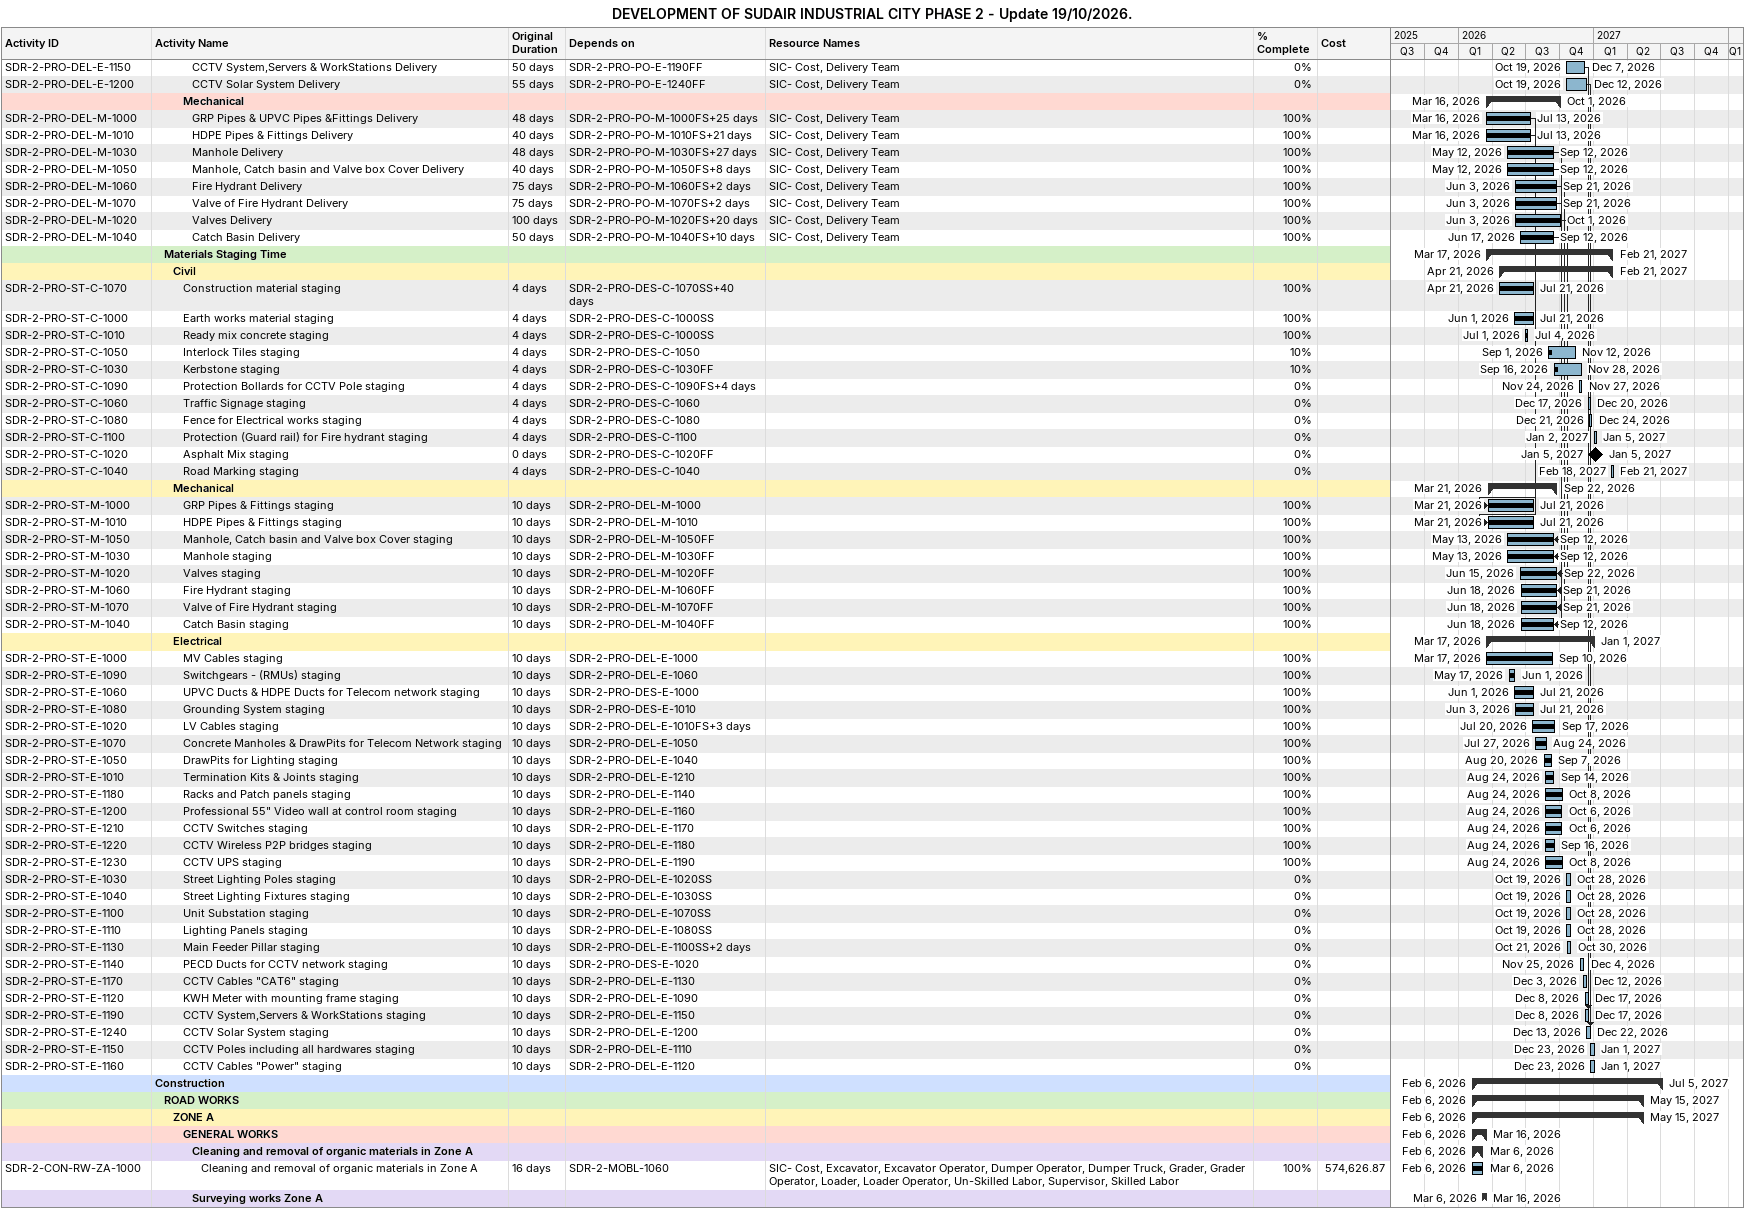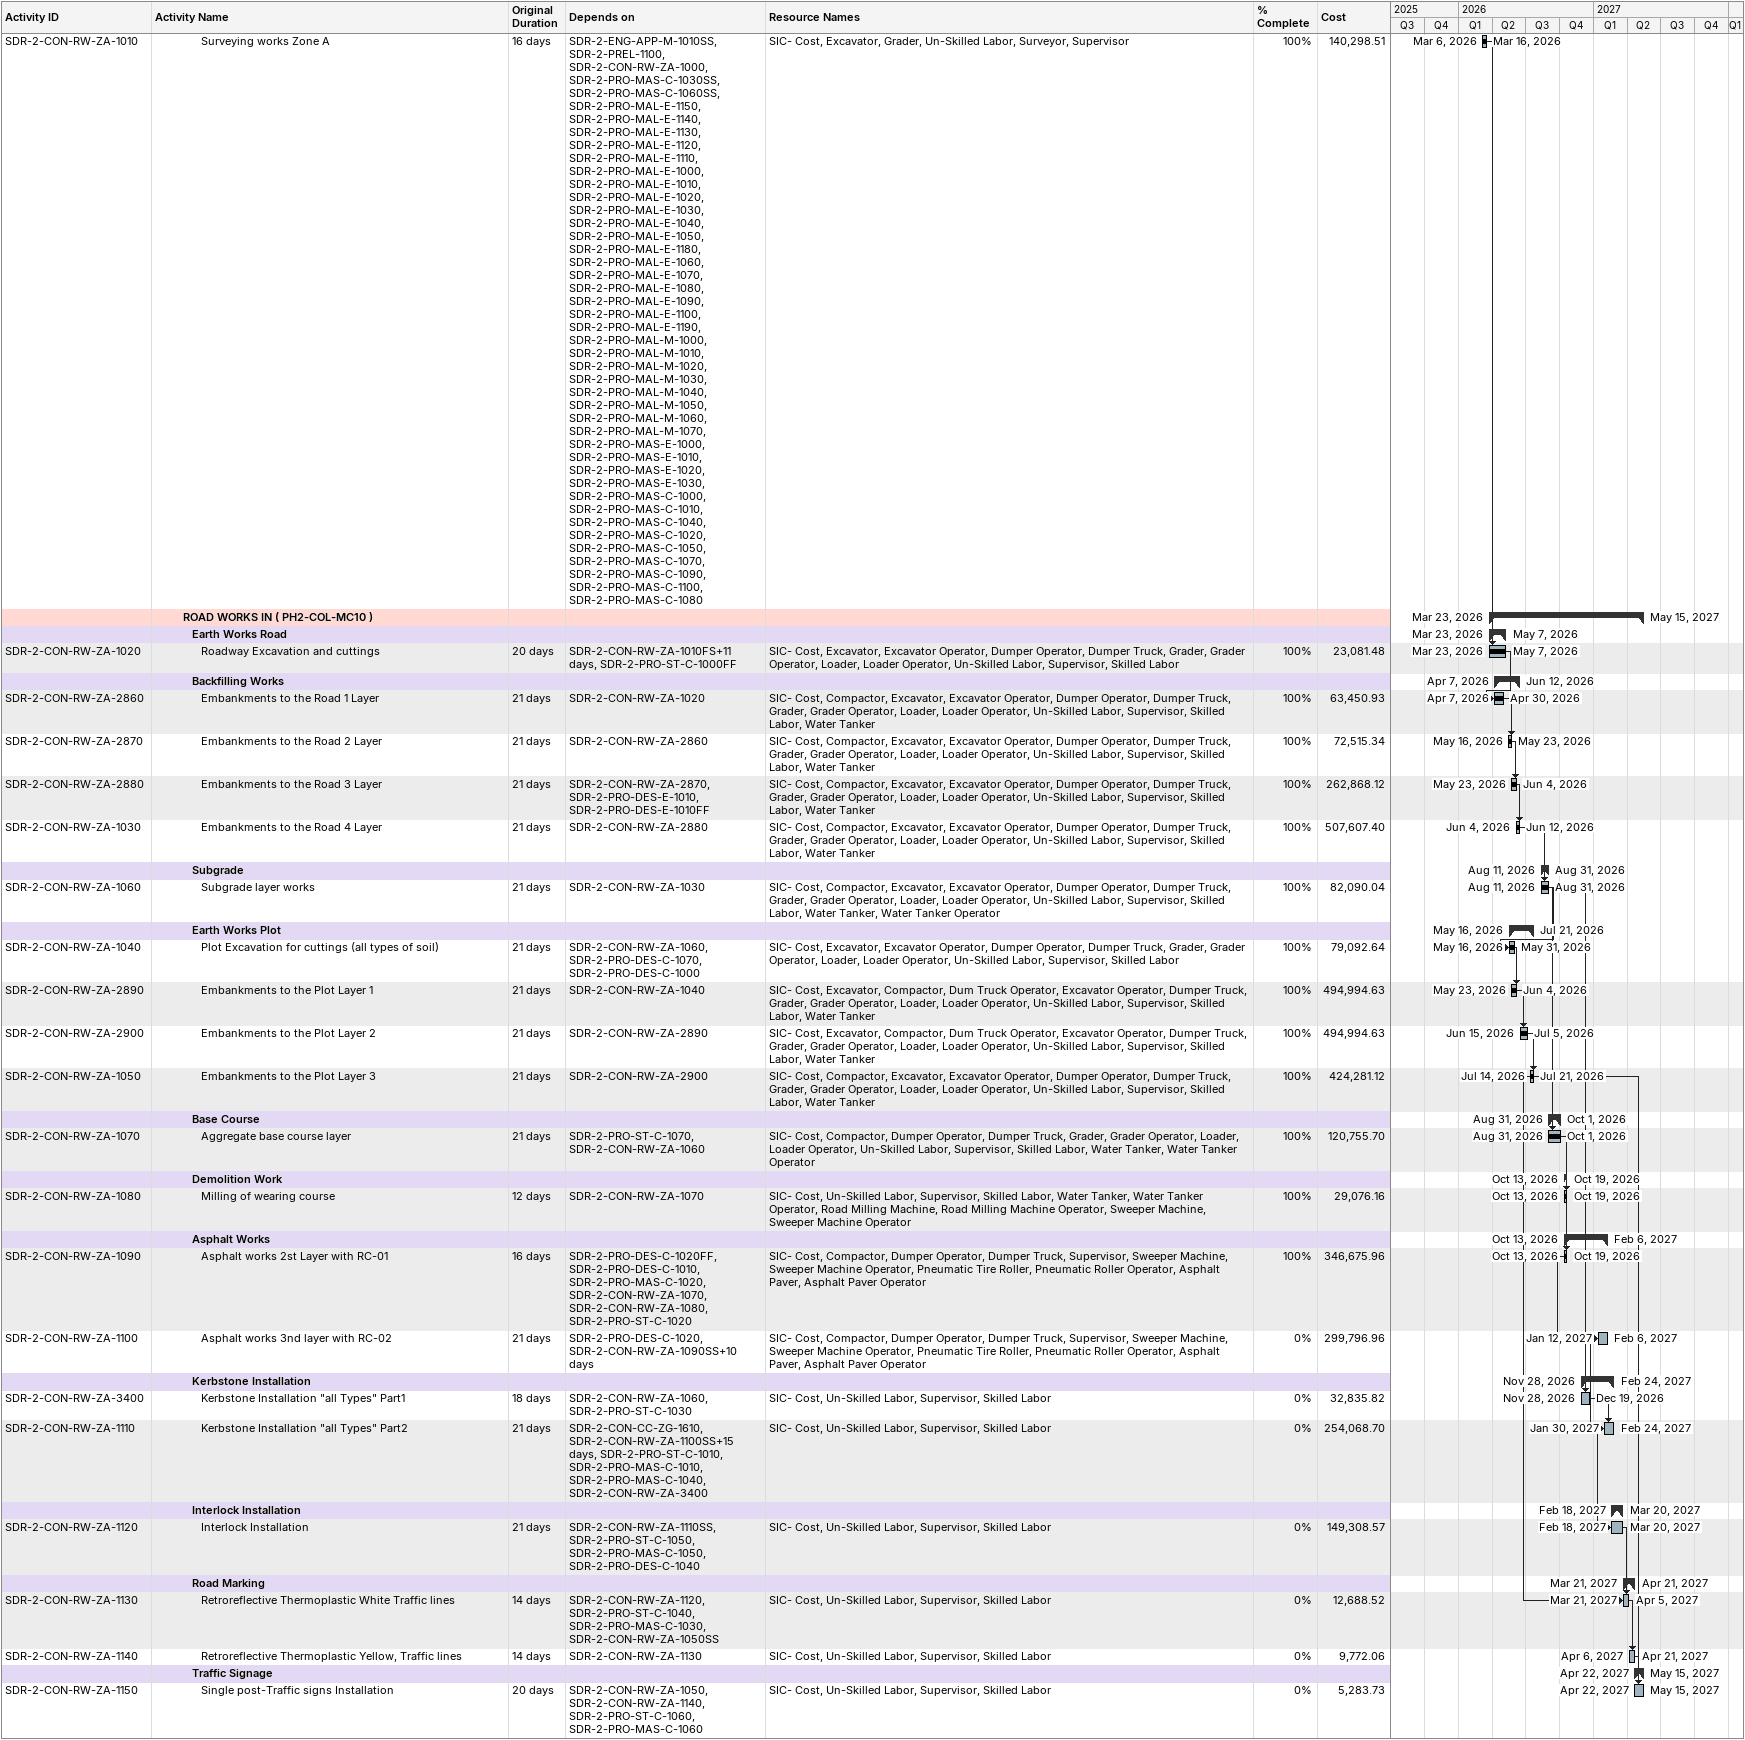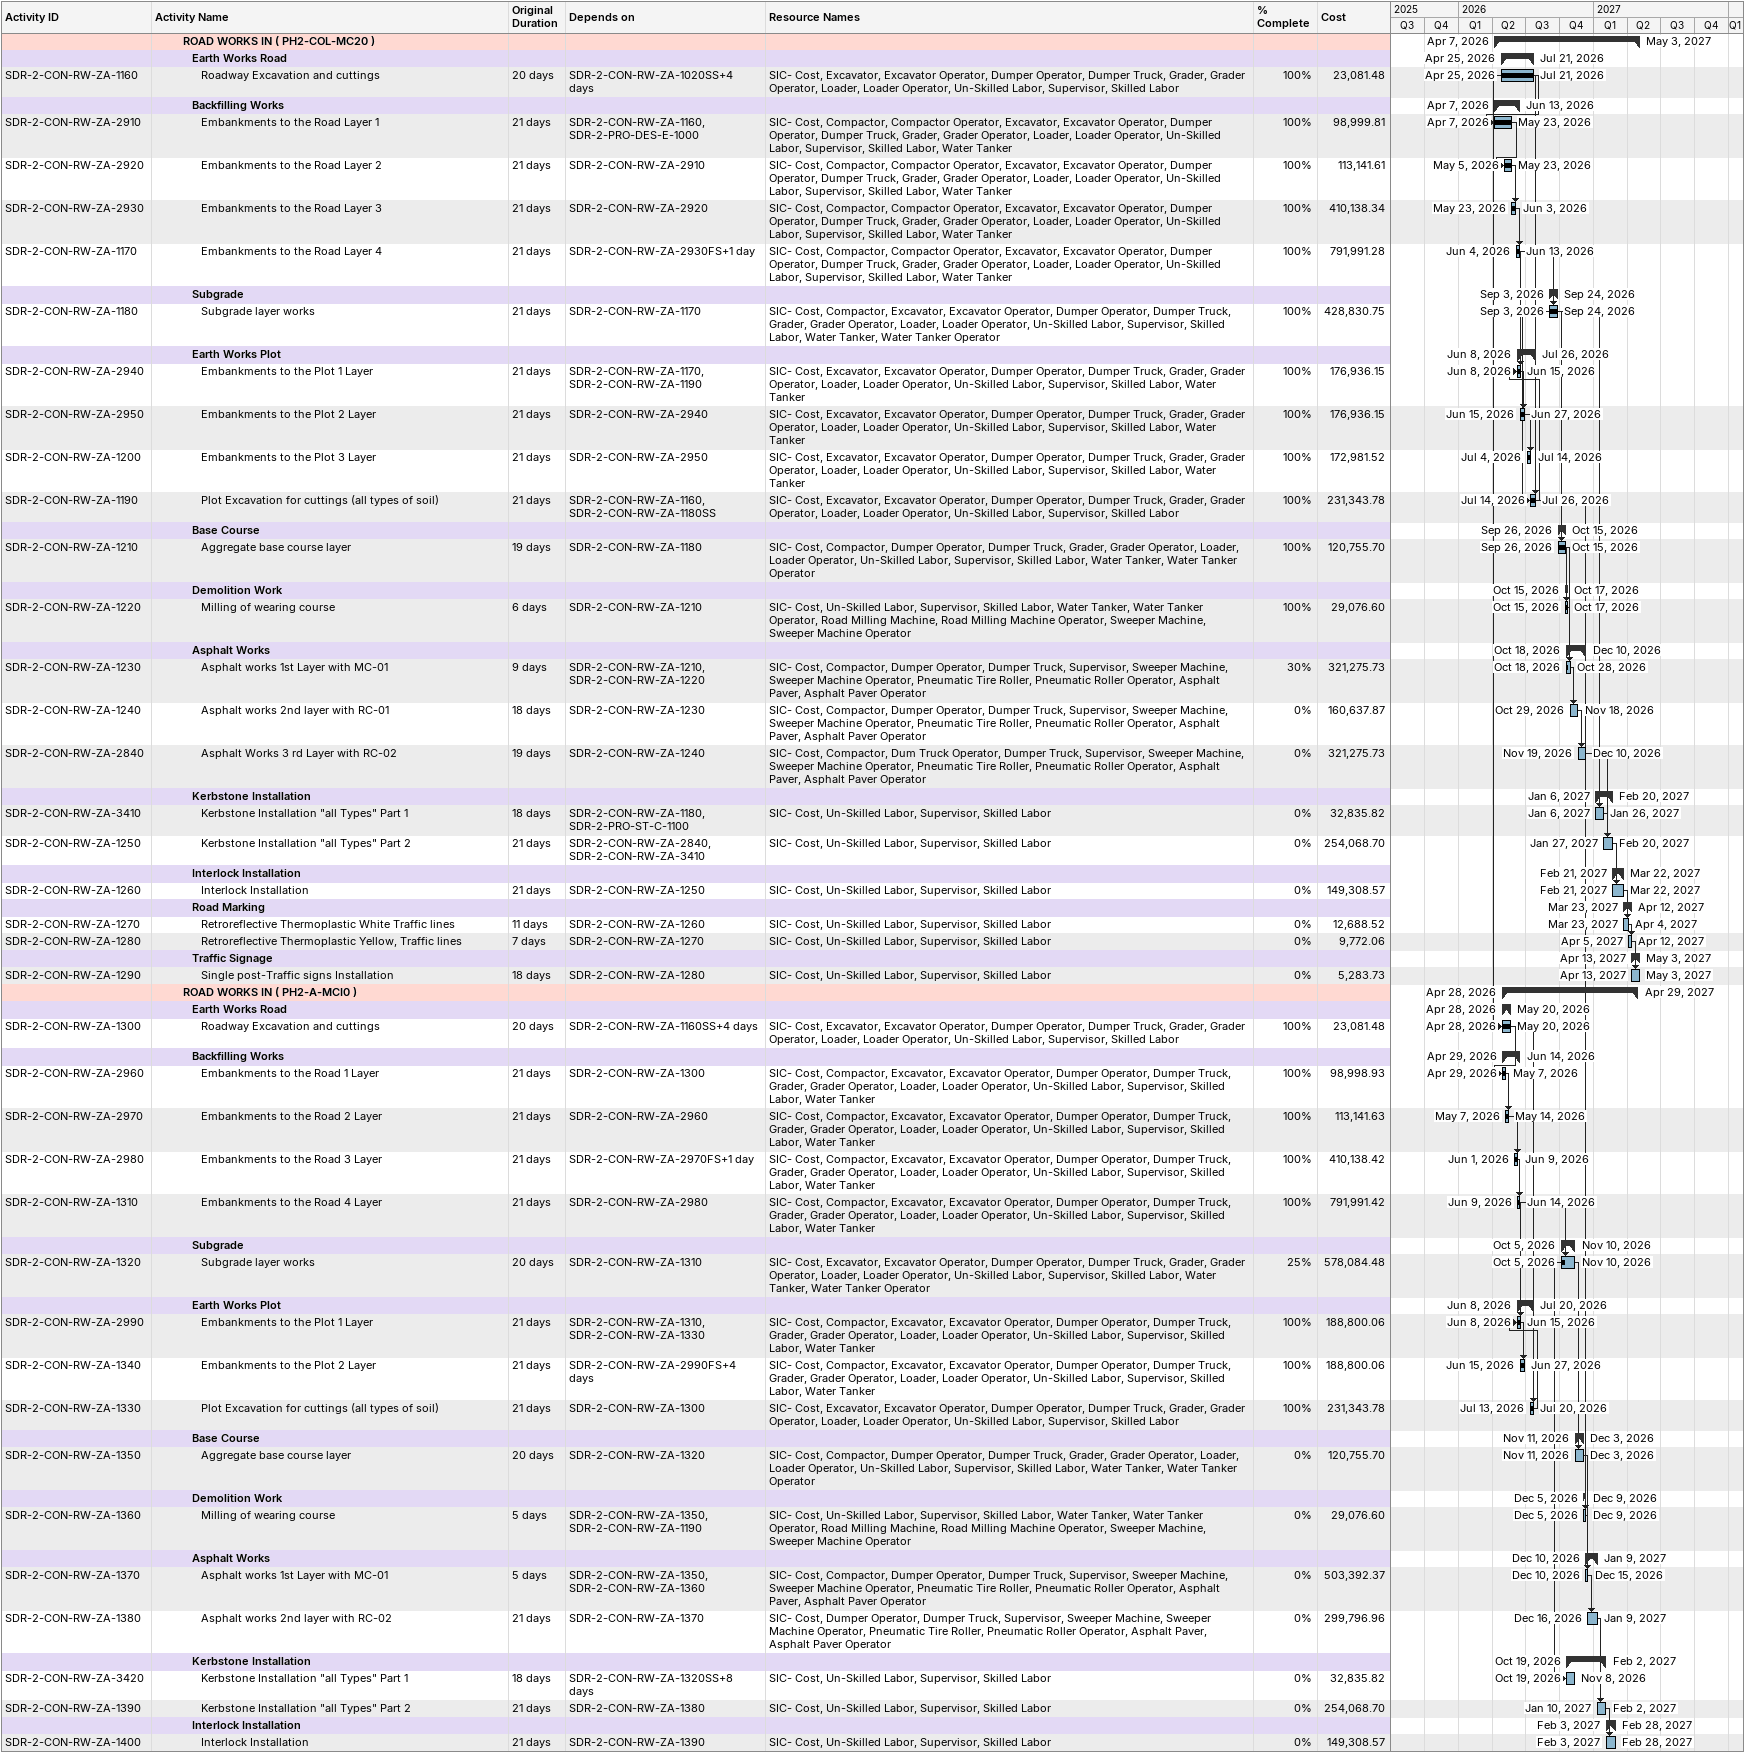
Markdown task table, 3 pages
DEVELOPMENT OF SUDAIR INDUSTRIAL CITY PHASE 2 - Update 19/10/2026.

| ID | Level | Task | Original duration | Start | Finish | Predecessors | Resources | % complete | Cost |
|---|---|---|---|---|---|---|---|---|---|
| SDR-2-PRO-DEL-E-1150 | 5 | CCTV System,Servers & WorkStations Delivery | 50d | 2026-10-19 | 2026-12-07 | SDR-2-PRO-PO-E-1190FF | SIC- Cost, Delivery Team | 0 |  |
| SDR-2-PRO-DEL-E-1200 | 5 | CCTV Solar System Delivery | 55d | 2026-10-19 | 2026-12-12 | SDR-2-PRO-PO-E-1240FF | SIC- Cost, Delivery Team | 0 |  |
|  | 4 | **Mechanical** |  | 2026-03-16 | 2026-10-01 |  |  |  |  |
| SDR-2-PRO-DEL-M-1000 | 5 | GRP Pipes & UPVC Pipes &Fittings Delivery | 48d | 2026-03-16 | 2026-07-13 | SDR-2-PRO-PO-M-1000FS+25d | SIC- Cost, Delivery Team | 100 |  |
| SDR-2-PRO-DEL-M-1010 | 5 | HDPE Pipes & Fittings Delivery | 40d | 2026-03-16 | 2026-07-13 | SDR-2-PRO-PO-M-1010FS+21d | SIC- Cost, Delivery Team | 100 |  |
| SDR-2-PRO-DEL-M-1030 | 5 | Manhole Delivery | 48d | 2026-05-12 | 2026-09-12 | SDR-2-PRO-PO-M-1030FS+27d | SIC- Cost, Delivery Team | 100 |  |
| SDR-2-PRO-DEL-M-1050 | 5 | Manhole, Catch basin and Valve box Cover Delivery | 40d | 2026-05-12 | 2026-09-12 | SDR-2-PRO-PO-M-1050FS+8d | SIC- Cost, Delivery Team | 100 |  |
| SDR-2-PRO-DEL-M-1060 | 5 | Fire Hydrant Delivery | 75d | 2026-06-03 | 2026-09-21 | SDR-2-PRO-PO-M-1060FS+2d | SIC- Cost, Delivery Team | 100 |  |
| SDR-2-PRO-DEL-M-1070 | 5 | Valve of Fire Hydrant Delivery | 75d | 2026-06-03 | 2026-09-21 | SDR-2-PRO-PO-M-1070FS+2d | SIC- Cost, Delivery Team | 100 |  |
| SDR-2-PRO-DEL-M-1020 | 5 | Valves Delivery | 100d | 2026-06-03 | 2026-10-01 | SDR-2-PRO-PO-M-1020FS+20d | SIC- Cost, Delivery Team | 100 |  |
| SDR-2-PRO-DEL-M-1040 | 5 | Catch Basin Delivery | 50d | 2026-06-17 | 2026-09-12 | SDR-2-PRO-PO-M-1040FS+10d | SIC- Cost, Delivery Team | 100 |  |
|  | 2 | **Materials Staging Time** |  | 2026-03-17 | 2027-02-21 |  |  |  |  |
|  | 3 | **Civil** |  | 2026-04-21 | 2027-02-21 |  |  |  |  |
| SDR-2-PRO-ST-C-1070 | 4 | Construction material staging | 4d | 2026-04-21 | 2026-07-21 | SDR-2-PRO-DES-C-1070SS+40d |  | 100 |  |
| SDR-2-PRO-ST-C-1000 | 4 | Earth works material staging | 4d | 2026-06-01 | 2026-07-21 | SDR-2-PRO-DES-C-1000SS |  | 100 |  |
| SDR-2-PRO-ST-C-1010 | 4 | Ready mix concrete staging | 4d | 2026-07-01 | 2026-07-04 | SDR-2-PRO-DES-C-1000SS |  | 100 |  |
| SDR-2-PRO-ST-C-1050 | 4 | Interlock Tiles staging | 4d | 2026-09-01 | 2026-11-12 | SDR-2-PRO-DES-C-1050 |  | 10 |  |
| SDR-2-PRO-ST-C-1030 | 4 | Kerbstone staging | 4d | 2026-09-16 | 2026-11-28 | SDR-2-PRO-DES-C-1030FF |  | 10 |  |
| SDR-2-PRO-ST-C-1090 | 4 | Protection Bollards for CCTV Pole staging | 4d | 2026-11-24 | 2026-11-27 | SDR-2-PRO-DES-C-1090FS+4d |  | 0 |  |
| SDR-2-PRO-ST-C-1060 | 4 | Traffic Signage staging | 4d | 2026-12-17 | 2026-12-20 | SDR-2-PRO-DES-C-1060 |  | 0 |  |
| SDR-2-PRO-ST-C-1080 | 4 | Fence for Electrical works staging | 4d | 2026-12-21 | 2026-12-24 | SDR-2-PRO-DES-C-1080 |  | 0 |  |
| SDR-2-PRO-ST-C-1100 | 4 | Protection (Guard rail) for Fire hydrant staging | 4d | 2027-01-02 | 2027-01-05 | SDR-2-PRO-DES-C-1100 |  | 0 |  |
| SDR-2-PRO-ST-C-1020 | 4 | Asphalt Mix staging | 0d | 2027-01-05 | 2027-01-05 | SDR-2-PRO-DES-C-1020FF |  | 0 |  |
| SDR-2-PRO-ST-C-1040 | 4 | Road Marking staging | 4d | 2027-02-18 | 2027-02-21 | SDR-2-PRO-DES-C-1040 |  | 0 |  |
|  | 3 | **Mechanical** |  | 2026-03-21 | 2026-09-22 |  |  |  |  |
| SDR-2-PRO-ST-M-1000 | 4 | GRP Pipes & Fittings staging | 10d | 2026-03-21 | 2026-07-21 | SDR-2-PRO-DEL-M-1000 |  | 100 |  |
| SDR-2-PRO-ST-M-1010 | 4 | HDPE Pipes & Fittings staging | 10d | 2026-03-21 | 2026-07-21 | SDR-2-PRO-DEL-M-1010 |  | 100 |  |
| SDR-2-PRO-ST-M-1050 | 4 | Manhole, Catch basin and Valve box Cover staging | 10d | 2026-05-13 | 2026-09-12 | SDR-2-PRO-DEL-M-1050FF |  | 100 |  |
| SDR-2-PRO-ST-M-1030 | 4 | Manhole staging | 10d | 2026-05-13 | 2026-09-12 | SDR-2-PRO-DEL-M-1030FF |  | 100 |  |
| SDR-2-PRO-ST-M-1020 | 4 | Valves staging | 10d | 2026-06-15 | 2026-09-22 | SDR-2-PRO-DEL-M-1020FF |  | 100 |  |
| SDR-2-PRO-ST-M-1060 | 4 | Fire Hydrant staging | 10d | 2026-06-18 | 2026-09-21 | SDR-2-PRO-DEL-M-1060FF |  | 100 |  |
| SDR-2-PRO-ST-M-1070 | 4 | Valve of Fire Hydrant staging | 10d | 2026-06-18 | 2026-09-21 | SDR-2-PRO-DEL-M-1070FF |  | 100 |  |
| SDR-2-PRO-ST-M-1040 | 4 | Catch Basin staging | 10d | 2026-06-18 | 2026-09-12 | SDR-2-PRO-DEL-M-1040FF |  | 100 |  |
|  | 3 | **Electrical** |  | 2026-03-17 | 2027-01-01 |  |  |  |  |
| SDR-2-PRO-ST-E-1000 | 4 | MV Cables staging | 10d | 2026-03-17 | 2026-09-10 | SDR-2-PRO-DEL-E-1000 |  | 100 |  |
| SDR-2-PRO-ST-E-1090 | 4 | Switchgears - (RMUs) staging | 10d | 2026-05-17 | 2026-06-01 | SDR-2-PRO-DEL-E-1060 |  | 100 |  |
| SDR-2-PRO-ST-E-1060 | 4 | UPVC Ducts & HDPE Ducts for Telecom network staging | 10d | 2026-06-01 | 2026-07-21 | SDR-2-PRO-DES-E-1000 |  | 100 |  |
| SDR-2-PRO-ST-E-1080 | 4 | Grounding System staging | 10d | 2026-06-03 | 2026-07-21 | SDR-2-PRO-DES-E-1010 |  | 100 |  |
| SDR-2-PRO-ST-E-1020 | 4 | LV Cables staging | 10d | 2026-07-20 | 2026-09-17 | SDR-2-PRO-DEL-E-1010FS+3d |  | 100 |  |
| SDR-2-PRO-ST-E-1070 | 4 | Concrete Manholes & DrawPits for Telecom Network staging | 10d | 2026-07-27 | 2026-08-24 | SDR-2-PRO-DEL-E-1050 |  | 100 |  |
| SDR-2-PRO-ST-E-1050 | 4 | DrawPits for Lighting staging | 10d | 2026-08-20 | 2026-09-07 | SDR-2-PRO-DEL-E-1040 |  | 100 |  |
| SDR-2-PRO-ST-E-1010 | 4 | Termination Kits & Joints staging | 10d | 2026-08-24 | 2026-09-14 | SDR-2-PRO-DEL-E-1210 |  | 100 |  |
| SDR-2-PRO-ST-E-1180 | 4 | Racks and Patch panels staging | 10d | 2026-08-24 | 2026-10-08 | SDR-2-PRO-DEL-E-1140 |  | 100 |  |
| SDR-2-PRO-ST-E-1200 | 4 | Professional 55" Video wall at control room staging | 10d | 2026-08-24 | 2026-10-06 | SDR-2-PRO-DEL-E-1160 |  | 100 |  |
| SDR-2-PRO-ST-E-1210 | 4 | CCTV Switches staging | 10d | 2026-08-24 | 2026-10-06 | SDR-2-PRO-DEL-E-1170 |  | 100 |  |
| SDR-2-PRO-ST-E-1220 | 4 | CCTV Wireless P2P bridges staging | 10d | 2026-08-24 | 2026-09-16 | SDR-2-PRO-DEL-E-1180 |  | 100 |  |
| SDR-2-PRO-ST-E-1230 | 4 | CCTV UPS staging | 10d | 2026-08-24 | 2026-10-08 | SDR-2-PRO-DEL-E-1190 |  | 100 |  |
| SDR-2-PRO-ST-E-1030 | 4 | Street Lighting Poles staging | 10d | 2026-10-19 | 2026-10-28 | SDR-2-PRO-DEL-E-1020SS |  | 0 |  |
| SDR-2-PRO-ST-E-1040 | 4 | Street Lighting Fixtures staging | 10d | 2026-10-19 | 2026-10-28 | SDR-2-PRO-DEL-E-1030SS |  | 0 |  |
| SDR-2-PRO-ST-E-1100 | 4 | Unit Substation staging | 10d | 2026-10-19 | 2026-10-28 | SDR-2-PRO-DEL-E-1070SS |  | 0 |  |
| SDR-2-PRO-ST-E-1110 | 4 | Lighting Panels staging | 10d | 2026-10-19 | 2026-10-28 | SDR-2-PRO-DEL-E-1080SS |  | 0 |  |
| SDR-2-PRO-ST-E-1130 | 4 | Main Feeder Pillar staging | 10d | 2026-10-21 | 2026-10-30 | SDR-2-PRO-DEL-E-1100SS+2d |  | 0 |  |
| SDR-2-PRO-ST-E-1140 | 4 | PECD Ducts for CCTV network staging | 10d | 2026-11-25 | 2026-12-04 | SDR-2-PRO-DES-E-1020 |  | 0 |  |
| SDR-2-PRO-ST-E-1170 | 4 | CCTV Cables "CAT6" staging | 10d | 2026-12-03 | 2026-12-12 | SDR-2-PRO-DEL-E-1130 |  | 0 |  |
| SDR-2-PRO-ST-E-1120 | 4 | KWH Meter with mounting frame staging | 10d | 2026-12-08 | 2026-12-17 | SDR-2-PRO-DEL-E-1090 |  | 0 |  |
| SDR-2-PRO-ST-E-1190 | 4 | CCTV System,Servers & WorkStations staging | 10d | 2026-12-08 | 2026-12-17 | SDR-2-PRO-DEL-E-1150 |  | 0 |  |
| SDR-2-PRO-ST-E-1240 | 4 | CCTV Solar System staging | 10d | 2026-12-13 | 2026-12-22 | SDR-2-PRO-DEL-E-1200 |  | 0 |  |
| SDR-2-PRO-ST-E-1150 | 4 | CCTV Poles including all hardwares staging | 10d | 2026-12-23 | 2027-01-01 | SDR-2-PRO-DEL-E-1110 |  | 0 |  |
| SDR-2-PRO-ST-E-1160 | 4 | CCTV Cables "Power" staging | 10d | 2026-12-23 | 2027-01-01 | SDR-2-PRO-DEL-E-1120 |  | 0 |  |
|  | 1 | **Construction** |  | 2026-02-06 | 2027-07-05 |  |  |  |  |
|  | 2 | **ROAD WORKS** |  | 2026-02-06 | 2027-05-15 |  |  |  |  |
|  | 3 | **ZONE A** |  | 2026-02-06 | 2027-05-15 |  |  |  |  |
|  | 4 | **GENERAL WORKS** |  | 2026-02-06 | 2026-03-16 |  |  |  |  |
|  | 5 | **Cleaning and removal of organic materials in Zone A** |  | 2026-02-06 | 2026-03-06 |  |  |  |  |
| SDR-2-CON-RW-ZA-1000 | 6 | Cleaning and removal of organic materials in Zone A | 16d | 2026-02-06 | 2026-03-06 | SDR-2-MOBL-1060 | SIC- Cost, Excavator, Excavator Operator, Dumper Operator, Dumper Truck, Grader, Grader Operator, Loader, Loader Operator, Un-Skilled Labor, Supervisor, Skilled Labor | 100 | 574626.87 |
|  | 5 | **Surveying works Zone A** |  | 2026-03-06 | 2026-03-16 |  |  |  |  |
| SDR-2-CON-RW-ZA-1010 | 6 | Surveying works Zone A | 16d | 2026-03-06 | 2026-03-16 | SDR-2-ENG-APP-M-1010SS, SDR-2-PREL-1100, SDR-2-CON-RW-ZA-1000, SDR-2-PRO-MAS-C-1030SS, SDR-2-PRO-MAS-C-1060SS, SDR-2-PRO-MAL-E-1150, SDR-2-PRO-MAL-E-1140, SDR-2-PRO-MAL-E-1130, SDR-2-PRO-MAL-E-1120, SDR-2-PRO-MAL-E-1110, SDR-2-PRO-MAL-E-1000, SDR-2-PRO-MAL-E-1010, SDR-2-PRO-MAL-E-1020, SDR-2-PRO-MAL-E-1030, SDR-2-PRO-MAL-E-1040, SDR-2-PRO-MAL-E-1050, SDR-2-PRO-MAL-E-1180, SDR-2-PRO-MAL-E-1060, SDR-2-PRO-MAL-E-1070, SDR-2-PRO-MAL-E-1080, SDR-2-PRO-MAL-E-1090, SDR-2-PRO-MAL-E-1100, SDR-2-PRO-MAL-E-1190, SDR-2-PRO-MAL-M-1000, SDR-2-PRO-MAL-M-1010, SDR-2-PRO-MAL-M-1020, SDR-2-PRO-MAL-M-1030, SDR-2-PRO-MAL-M-1040, SDR-2-PRO-MAL-M-1050, SDR-2-PRO-MAL-M-1060, SDR-2-PRO-MAL-M-1070, SDR-2-PRO-MAS-E-1000, SDR-2-PRO-MAS-E-1010, SDR-2-PRO-MAS-E-1020, SDR-2-PRO-MAS-E-1030, SDR-2-PRO-MAS-C-1000, SDR-2-PRO-MAS-C-1010, SDR-2-PRO-MAS-C-1040, SDR-2-PRO-MAS-C-1020, SDR-2-PRO-MAS-C-1050, SDR-2-PRO-MAS-C-1070, SDR-2-PRO-MAS-C-1090, SDR-2-PRO-MAS-C-1100, SDR-2-PRO-MAS-C-1080 | SIC- Cost, Excavator, Grader, Un-Skilled Labor, Surveyor, Supervisor | 100 | 140298.51 |
|  | 4 | **ROAD WORKS IN ( PH2-COL-MC10 )** |  | 2026-03-23 | 2027-05-15 |  |  |  |  |
|  | 5 | **Earth Works Road** |  | 2026-03-23 | 2026-05-07 |  |  |  |  |
| SDR-2-CON-RW-ZA-1020 | 6 | Roadway Excavation and cuttings | 20d | 2026-03-23 | 2026-05-07 | SDR-2-CON-RW-ZA-1010FS+11d, SDR-2-PRO-ST-C-1000FF | SIC- Cost, Excavator, Excavator Operator, Dumper Operator, Dumper Truck, Grader, Grader Operator, Loader, Loader Operator, Un-Skilled Labor, Supervisor, Skilled Labor | 100 | 23081.48 |
|  | 5 | **Backfilling Works** |  | 2026-04-07 | 2026-06-12 |  |  |  |  |
| SDR-2-CON-RW-ZA-2860 | 6 | Embankments to the Road 1 Layer | 21d | 2026-04-07 | 2026-04-30 | SDR-2-CON-RW-ZA-1020 | SIC- Cost, Compactor, Excavator, Excavator Operator, Dumper Operator, Dumper Truck, Grader, Grader Operator, Loader, Loader Operator, Un-Skilled Labor, Supervisor, Skilled Labor, Water Tanker | 100 | 63450.93 |
| SDR-2-CON-RW-ZA-2870 | 6 | Embankments to the Road 2 Layer | 21d | 2026-05-16 | 2026-05-23 | SDR-2-CON-RW-ZA-2860 | SIC- Cost, Compactor, Excavator, Excavator Operator, Dumper Operator, Dumper Truck, Grader, Grader Operator, Loader, Loader Operator, Un-Skilled Labor, Supervisor, Skilled Labor, Water Tanker | 100 | 72515.34 |
| SDR-2-CON-RW-ZA-2880 | 6 | Embankments to the Road 3 Layer | 21d | 2026-05-23 | 2026-06-04 | SDR-2-CON-RW-ZA-2870, SDR-2-PRO-DES-E-1010, SDR-2-PRO-DES-E-1010FF | SIC- Cost, Compactor, Excavator, Excavator Operator, Dumper Operator, Dumper Truck, Grader, Grader Operator, Loader, Loader Operator, Un-Skilled Labor, Supervisor, Skilled Labor, Water Tanker | 100 | 262868.12 |
| SDR-2-CON-RW-ZA-1030 | 6 | Embankments to the Road 4 Layer | 21d | 2026-06-04 | 2026-06-12 | SDR-2-CON-RW-ZA-2880 | SIC- Cost, Compactor, Excavator, Excavator Operator, Dumper Operator, Dumper Truck, Grader, Grader Operator, Loader, Loader Operator, Un-Skilled Labor, Supervisor, Skilled Labor, Water Tanker | 100 | 507607.40 |
|  | 5 | **Subgrade** |  | 2026-08-11 | 2026-08-31 |  |  |  |  |
| SDR-2-CON-RW-ZA-1060 | 6 | Subgrade layer works | 21d | 2026-08-11 | 2026-08-31 | SDR-2-CON-RW-ZA-1030 | SIC- Cost, Compactor, Excavator, Excavator Operator, Dumper Operator, Dumper Truck, Grader, Grader Operator, Loader, Loader Operator, Un-Skilled Labor, Supervisor, Skilled Labor, Water Tanker, Water Tanker Operator | 100 | 82090.04 |
|  | 5 | **Earth Works Plot** |  | 2026-05-16 | 2026-07-21 |  |  |  |  |
| SDR-2-CON-RW-ZA-1040 | 6 | Plot Excavation for cuttings (all types of soil) | 21d | 2026-05-16 | 2026-05-31 | SDR-2-CON-RW-ZA-1060, SDR-2-PRO-DES-C-1070, SDR-2-PRO-DES-C-1000 | SIC- Cost, Excavator, Excavator Operator, Dumper Operator, Dumper Truck, Grader, Grader Operator, Loader, Loader Operator, Un-Skilled Labor, Supervisor, Skilled Labor | 100 | 79092.64 |
| SDR-2-CON-RW-ZA-2890 | 6 | Embankments to the Plot Layer 1 | 21d | 2026-05-23 | 2026-06-04 | SDR-2-CON-RW-ZA-1040 | SIC- Cost, Excavator, Compactor, Dum Truck Operator, Excavator Operator, Dumper Truck, Grader, Grader Operator, Loader, Loader Operator, Un-Skilled Labor, Supervisor, Skilled Labor, Water Tanker | 100 | 494994.63 |
| SDR-2-CON-RW-ZA-2900 | 6 | Embankments to the Plot Layer 2 | 21d | 2026-06-15 | 2026-07-05 | SDR-2-CON-RW-ZA-2890 | SIC- Cost, Excavator, Compactor, Dum Truck Operator, Excavator Operator, Dumper Truck, Grader, Grader Operator, Loader, Loader Operator, Un-Skilled Labor, Supervisor, Skilled Labor, Water Tanker | 100 | 494994.63 |
| SDR-2-CON-RW-ZA-1050 | 6 | Embankments to the Plot Layer 3 | 21d | 2026-07-14 | 2026-07-21 | SDR-2-CON-RW-ZA-2900 | SIC- Cost, Compactor, Excavator, Excavator Operator, Dumper Operator, Dumper Truck, Grader, Grader Operator, Loader, Loader Operator, Un-Skilled Labor, Supervisor, Skilled Labor, Water Tanker | 100 | 424281.12 |
|  | 5 | **Base Course** |  | 2026-08-31 | 2026-10-01 |  |  |  |  |
| SDR-2-CON-RW-ZA-1070 | 6 | Aggregate base course layer | 21d | 2026-08-31 | 2026-10-01 | SDR-2-PRO-ST-C-1070, SDR-2-CON-RW-ZA-1060 | SIC- Cost, Compactor, Dumper Operator, Dumper Truck, Grader, Grader Operator, Loader, Loader Operator, Un-Skilled Labor, Supervisor, Skilled Labor, Water Tanker, Water Tanker Operator | 100 | 120755.70 |
|  | 5 | **Demolition Work** |  | 2026-10-13 | 2026-10-19 |  |  |  |  |
| SDR-2-CON-RW-ZA-1080 | 6 | Milling of wearing course | 12d | 2026-10-13 | 2026-10-19 | SDR-2-CON-RW-ZA-1070 | SIC- Cost, Un-Skilled Labor, Supervisor, Skilled Labor, Water Tanker, Water Tanker Operator, Road Milling Machine, Road Milling Machine Operator, Sweeper Machine, Sweeper Machine Operator | 100 | 29076.16 |
|  | 5 | **Asphalt Works** |  | 2026-10-13 | 2027-02-06 |  |  |  |  |
| SDR-2-CON-RW-ZA-1090 | 6 | Asphalt works 2st Layer with RC-01 | 16d | 2026-10-13 | 2026-10-19 | SDR-2-PRO-DES-C-1020FF, SDR-2-PRO-DES-C-1010, SDR-2-PRO-MAS-C-1020, SDR-2-CON-RW-ZA-1070, SDR-2-CON-RW-ZA-1080, SDR-2-PRO-ST-C-1020 | SIC- Cost, Compactor, Dumper Operator, Dumper Truck, Supervisor, Sweeper Machine, Sweeper Machine Operator, Pneumatic Tire Roller, Pneumatic Roller Operator, Asphalt Paver, Asphalt Paver Operator | 100 | 346675.96 |
| SDR-2-CON-RW-ZA-1100 | 6 | Asphalt works 3nd layer with RC-02 | 21d | 2027-01-12 | 2027-02-06 | SDR-2-PRO-DES-C-1020, SDR-2-CON-RW-ZA-1090SS+10d | SIC- Cost, Compactor, Dumper Operator, Dumper Truck, Supervisor, Sweeper Machine, Sweeper Machine Operator, Pneumatic Tire Roller, Pneumatic Roller Operator, Asphalt Paver, Asphalt Paver Operator | 0 | 299796.96 |
|  | 5 | **Kerbstone Installation** |  | 2026-11-28 | 2027-02-24 |  |  |  |  |
| SDR-2-CON-RW-ZA-3400 | 6 | Kerbstone Installation "all Types" Part1 | 18d | 2026-11-28 | 2026-12-19 | SDR-2-CON-RW-ZA-1060, SDR-2-PRO-ST-C-1030 | SIC- Cost, Un-Skilled Labor, Supervisor, Skilled Labor | 0 | 32835.82 |
| SDR-2-CON-RW-ZA-1110 | 6 | Kerbstone Installation "all Types" Part2 | 21d | 2027-01-30 | 2027-02-24 | SDR-2-CON-CC-ZG-1610, SDR-2-CON-RW-ZA-1100SS+15d, SDR-2-PRO-ST-C-1010, SDR-2-PRO-MAS-C-1010, SDR-2-PRO-MAS-C-1040, SDR-2-CON-RW-ZA-3400 | SIC- Cost, Un-Skilled Labor, Supervisor, Skilled Labor | 0 | 254068.70 |
|  | 5 | **Interlock Installation** |  | 2027-02-18 | 2027-03-20 |  |  |  |  |
| SDR-2-CON-RW-ZA-1120 | 6 | Interlock Installation | 21d | 2027-02-18 | 2027-03-20 | SDR-2-CON-RW-ZA-1110SS, SDR-2-PRO-ST-C-1050, SDR-2-PRO-MAS-C-1050, SDR-2-PRO-DES-C-1040 | SIC- Cost, Un-Skilled Labor, Supervisor, Skilled Labor | 0 | 149308.57 |
|  | 5 | **Road Marking** |  | 2027-03-21 | 2027-04-21 |  |  |  |  |
| SDR-2-CON-RW-ZA-1130 | 6 | Retroreflective Thermoplastic White Traffic lines | 14d | 2027-03-21 | 2027-04-05 | SDR-2-CON-RW-ZA-1120, SDR-2-PRO-ST-C-1040, SDR-2-PRO-MAS-C-1030, SDR-2-CON-RW-ZA-1050SS | SIC- Cost, Un-Skilled Labor, Supervisor, Skilled Labor | 0 | 12688.52 |
| SDR-2-CON-RW-ZA-1140 | 6 | Retroreflective Thermoplastic Yellow, Traffic lines | 14d | 2027-04-06 | 2027-04-21 | SDR-2-CON-RW-ZA-1130 | SIC- Cost, Un-Skilled Labor, Supervisor, Skilled Labor | 0 | 9772.06 |
|  | 5 | **Traffic Signage** |  | 2027-04-22 | 2027-05-15 |  |  |  |  |
| SDR-2-CON-RW-ZA-1150 | 6 | Single post-Traffic signs Installation | 20d | 2027-04-22 | 2027-05-15 | SDR-2-CON-RW-ZA-1050, SDR-2-CON-RW-ZA-1140, SDR-2-PRO-ST-C-1060, SDR-2-PRO-MAS-C-1060 | SIC- Cost, Un-Skilled Labor, Supervisor, Skilled Labor | 0 | 5283.73 |
|  | 4 | **ROAD WORKS IN ( PH2-COL-MC20 )** |  | 2026-04-07 | 2027-05-03 |  |  |  |  |
|  | 5 | **Earth Works Road** |  | 2026-04-25 | 2026-07-21 |  |  |  |  |
| SDR-2-CON-RW-ZA-1160 | 6 | Roadway Excavation and cuttings | 20d | 2026-04-25 | 2026-07-21 | SDR-2-CON-RW-ZA-1020SS+4d | SIC- Cost, Excavator, Excavator Operator, Dumper Operator, Dumper Truck, Grader, Grader Operator, Loader, Loader Operator, Un-Skilled Labor, Supervisor, Skilled Labor | 100 | 23081.48 |
|  | 5 | **Backfilling Works** |  | 2026-04-07 | 2026-06-13 |  |  |  |  |
| SDR-2-CON-RW-ZA-2910 | 6 | Embankments to the Road Layer 1 | 21d | 2026-04-07 | 2026-05-23 | SDR-2-CON-RW-ZA-1160, SDR-2-PRO-DES-E-1000 | SIC- Cost, Compactor, Compactor Operator, Excavator, Excavator Operator, Dumper Operator, Dumper Truck, Grader, Grader Operator, Loader, Loader Operator, Un-Skilled Labor, Supervisor, Skilled Labor, Water Tanker | 100 | 98999.81 |
| SDR-2-CON-RW-ZA-2920 | 6 | Embankments to the Road Layer 2 | 21d | 2026-05-05 | 2026-05-23 | SDR-2-CON-RW-ZA-2910 | SIC- Cost, Compactor, Compactor Operator, Excavator, Excavator Operator, Dumper Operator, Dumper Truck, Grader, Grader Operator, Loader, Loader Operator, Un-Skilled Labor, Supervisor, Skilled Labor, Water Tanker | 100 | 113141.61 |
| SDR-2-CON-RW-ZA-2930 | 6 | Embankments to the Road Layer 3 | 21d | 2026-05-23 | 2026-06-03 | SDR-2-CON-RW-ZA-2920 | SIC- Cost, Compactor, Compactor Operator, Excavator, Excavator Operator, Dumper Operator, Dumper Truck, Grader, Grader Operator, Loader, Loader Operator, Un-Skilled Labor, Supervisor, Skilled Labor, Water Tanker | 100 | 410138.34 |
| SDR-2-CON-RW-ZA-1170 | 6 | Embankments to the Road Layer 4 | 21d | 2026-06-04 | 2026-06-13 | SDR-2-CON-RW-ZA-2930FS+1d | SIC- Cost, Compactor, Compactor Operator, Excavator, Excavator Operator, Dumper Operator, Dumper Truck, Grader, Grader Operator, Loader, Loader Operator, Un-Skilled Labor, Supervisor, Skilled Labor, Water Tanker | 100 | 791991.28 |
|  | 5 | **Subgrade** |  | 2026-09-03 | 2026-09-24 |  |  |  |  |
| SDR-2-CON-RW-ZA-1180 | 6 | Subgrade layer works | 21d | 2026-09-03 | 2026-09-24 | SDR-2-CON-RW-ZA-1170 | SIC- Cost, Compactor, Excavator, Excavator Operator, Dumper Operator, Dumper Truck, Grader, Grader Operator, Loader, Loader Operator, Un-Skilled Labor, Supervisor, Skilled Labor, Water Tanker, Water Tanker Operator | 100 | 428830.75 |
|  | 5 | **Earth Works Plot** |  | 2026-06-08 | 2026-07-26 |  |  |  |  |
| SDR-2-CON-RW-ZA-2940 | 6 | Embankments to the Plot 1 Layer | 21d | 2026-06-08 | 2026-06-15 | SDR-2-CON-RW-ZA-1170, SDR-2-CON-RW-ZA-1190 | SIC- Cost, Excavator, Excavator Operator, Dumper Operator, Dumper Truck, Grader, Grader Operator, Loader, Loader Operator, Un-Skilled Labor, Supervisor, Skilled Labor, Water Tanker | 100 | 176936.15 |
| SDR-2-CON-RW-ZA-2950 | 6 | Embankments to the Plot 2 Layer | 21d | 2026-06-15 | 2026-06-27 | SDR-2-CON-RW-ZA-2940 | SIC- Cost, Excavator, Excavator Operator, Dumper Operator, Dumper Truck, Grader, Grader Operator, Loader, Loader Operator, Un-Skilled Labor, Supervisor, Skilled Labor, Water Tanker | 100 | 176936.15 |
| SDR-2-CON-RW-ZA-1200 | 6 | Embankments to the Plot 3 Layer | 21d | 2026-07-04 | 2026-07-14 | SDR-2-CON-RW-ZA-2950 | SIC- Cost, Excavator, Excavator Operator, Dumper Operator, Dumper Truck, Grader, Grader Operator, Loader, Loader Operator, Un-Skilled Labor, Supervisor, Skilled Labor, Water Tanker | 100 | 172981.52 |
| SDR-2-CON-RW-ZA-1190 | 6 | Plot Excavation for cuttings (all types of soil) | 21d | 2026-07-14 | 2026-07-26 | SDR-2-CON-RW-ZA-1160, SDR-2-CON-RW-ZA-1180SS | SIC- Cost, Excavator, Excavator Operator, Dumper Operator, Dumper Truck, Grader, Grader Operator, Loader, Loader Operator, Un-Skilled Labor, Supervisor, Skilled Labor | 100 | 231343.78 |
|  | 5 | **Base Course** |  | 2026-09-26 | 2026-10-15 |  |  |  |  |
| SDR-2-CON-RW-ZA-1210 | 6 | Aggregate base course layer | 19d | 2026-09-26 | 2026-10-15 | SDR-2-CON-RW-ZA-1180 | SIC- Cost, Compactor, Dumper Operator, Dumper Truck, Grader, Grader Operator, Loader, Loader Operator, Un-Skilled Labor, Supervisor, Skilled Labor, Water Tanker, Water Tanker Operator | 100 | 120755.70 |
|  | 5 | **Demolition Work** |  | 2026-10-15 | 2026-10-17 |  |  |  |  |
| SDR-2-CON-RW-ZA-1220 | 6 | Milling of wearing course | 6d | 2026-10-15 | 2026-10-17 | SDR-2-CON-RW-ZA-1210 | SIC- Cost, Un-Skilled Labor, Supervisor, Skilled Labor, Water Tanker, Water Tanker Operator, Road Milling Machine, Road Milling Machine Operator, Sweeper Machine, Sweeper Machine Operator | 100 | 29076.60 |
|  | 5 | **Asphalt Works** |  | 2026-10-18 | 2026-12-10 |  |  |  |  |
| SDR-2-CON-RW-ZA-1230 | 6 | Asphalt works 1st Layer with MC-01 | 9d | 2026-10-18 | 2026-10-28 | SDR-2-CON-RW-ZA-1210, SDR-2-CON-RW-ZA-1220 | SIC- Cost, Compactor, Dumper Operator, Dumper Truck, Supervisor, Sweeper Machine, Sweeper Machine Operator, Pneumatic Tire Roller, Pneumatic Roller Operator, Asphalt Paver, Asphalt Paver Operator | 30 | 321275.73 |
| SDR-2-CON-RW-ZA-1240 | 6 | Asphalt works 2nd layer with RC-01 | 18d | 2026-10-29 | 2026-11-18 | SDR-2-CON-RW-ZA-1230 | SIC- Cost, Compactor, Dumper Operator, Dumper Truck, Supervisor, Sweeper Machine, Sweeper Machine Operator, Pneumatic Tire Roller, Pneumatic Roller Operator, Asphalt Paver, Asphalt Paver Operator | 0 | 160637.87 |
| SDR-2-CON-RW-ZA-2840 | 6 | Asphalt Works 3 rd Layer with RC-02 | 19d | 2026-11-19 | 2026-12-10 | SDR-2-CON-RW-ZA-1240 | SIC- Cost, Compactor, Dum Truck Operator, Dumper Truck, Supervisor, Sweeper Machine, Sweeper Machine Operator, Pneumatic Tire Roller, Pneumatic Roller Operator, Asphalt Paver, Asphalt Paver Operator | 0 | 321275.73 |
|  | 5 | **Kerbstone Installation** |  | 2027-01-06 | 2027-02-20 |  |  |  |  |
| SDR-2-CON-RW-ZA-3410 | 6 | Kerbstone Installation "all Types" Part 1 | 18d | 2027-01-06 | 2027-01-26 | SDR-2-CON-RW-ZA-1180, SDR-2-PRO-ST-C-1100 | SIC- Cost, Un-Skilled Labor, Supervisor, Skilled Labor | 0 | 32835.82 |
| SDR-2-CON-RW-ZA-1250 | 6 | Kerbstone Installation "all Types" Part 2 | 21d | 2027-01-27 | 2027-02-20 | SDR-2-CON-RW-ZA-2840, SDR-2-CON-RW-ZA-3410 | SIC- Cost, Un-Skilled Labor, Supervisor, Skilled Labor | 0 | 254068.70 |
|  | 5 | **Interlock Installation** |  | 2027-02-21 | 2027-03-22 |  |  |  |  |
| SDR-2-CON-RW-ZA-1260 | 6 | Interlock Installation | 21d | 2027-02-21 | 2027-03-22 | SDR-2-CON-RW-ZA-1250 | SIC- Cost, Un-Skilled Labor, Supervisor, Skilled Labor | 0 | 149308.57 |
|  | 5 | **Road Marking** |  | 2027-03-23 | 2027-04-12 |  |  |  |  |
| SDR-2-CON-RW-ZA-1270 | 6 | Retroreflective Thermoplastic White Traffic lines | 11d | 2027-03-23 | 2027-04-04 | SDR-2-CON-RW-ZA-1260 | SIC- Cost, Un-Skilled Labor, Supervisor, Skilled Labor | 0 | 12688.52 |
| SDR-2-CON-RW-ZA-1280 | 6 | Retroreflective Thermoplastic Yellow, Traffic lines | 7d | 2027-04-05 | 2027-04-12 | SDR-2-CON-RW-ZA-1270 | SIC- Cost, Un-Skilled Labor, Supervisor, Skilled Labor | 0 | 9772.06 |
|  | 5 | **Traffic Signage** |  | 2027-04-13 | 2027-05-03 |  |  |  |  |
| SDR-2-CON-RW-ZA-1290 | 6 | Single post-Traffic signs Installation | 18d | 2027-04-13 | 2027-05-03 | SDR-2-CON-RW-ZA-1280 | SIC- Cost, Un-Skilled Labor, Supervisor, Skilled Labor | 0 | 5283.73 |
|  | 4 | **ROAD WORKS IN ( PH2-A-MCI0 )** |  | 2026-04-28 | 2027-04-29 |  |  |  |  |
|  | 5 | **Earth Works Road** |  | 2026-04-28 | 2026-05-20 |  |  |  |  |
| SDR-2-CON-RW-ZA-1300 | 6 | Roadway Excavation and cuttings | 20d | 2026-04-28 | 2026-05-20 | SDR-2-CON-RW-ZA-1160SS+4d | SIC- Cost, Excavator, Excavator Operator, Dumper Operator, Dumper Truck, Grader, Grader Operator, Loader, Loader Operator, Un-Skilled Labor, Supervisor, Skilled Labor | 100 | 23081.48 |
|  | 5 | **Backfilling Works** |  | 2026-04-29 | 2026-06-14 |  |  |  |  |
| SDR-2-CON-RW-ZA-2960 | 6 | Embankments to the Road 1 Layer | 21d | 2026-04-29 | 2026-05-07 | SDR-2-CON-RW-ZA-1300 | SIC- Cost, Compactor, Excavator, Excavator Operator, Dumper Operator, Dumper Truck, Grader, Grader Operator, Loader, Loader Operator, Un-Skilled Labor, Supervisor, Skilled Labor, Water Tanker | 100 | 98998.93 |
| SDR-2-CON-RW-ZA-2970 | 6 | Embankments to the Road 2 Layer | 21d | 2026-05-07 | 2026-05-14 | SDR-2-CON-RW-ZA-2960 | SIC- Cost, Compactor, Excavator, Excavator Operator, Dumper Operator, Dumper Truck, Grader, Grader Operator, Loader, Loader Operator, Un-Skilled Labor, Supervisor, Skilled Labor, Water Tanker | 100 | 113141.63 |
| SDR-2-CON-RW-ZA-2980 | 6 | Embankments to the Road 3 Layer | 21d | 2026-06-01 | 2026-06-09 | SDR-2-CON-RW-ZA-2970FS+1d | SIC- Cost, Compactor, Excavator, Excavator Operator, Dumper Operator, Dumper Truck, Grader, Grader Operator, Loader, Loader Operator, Un-Skilled Labor, Supervisor, Skilled Labor, Water Tanker | 100 | 410138.42 |
| SDR-2-CON-RW-ZA-1310 | 6 | Embankments to the Road 4 Layer | 21d | 2026-06-09 | 2026-06-14 | SDR-2-CON-RW-ZA-2980 | SIC- Cost, Compactor, Excavator, Excavator Operator, Dumper Operator, Dumper Truck, Grader, Grader Operator, Loader, Loader Operator, Un-Skilled Labor, Supervisor, Skilled Labor, Water Tanker | 100 | 791991.42 |
|  | 5 | **Subgrade** |  | 2026-10-05 | 2026-11-10 |  |  |  |  |
| SDR-2-CON-RW-ZA-1320 | 6 | Subgrade layer works | 20d | 2026-10-05 | 2026-11-10 | SDR-2-CON-RW-ZA-1310 | SIC- Cost, Excavator, Excavator Operator, Dumper Operator, Dumper Truck, Grader, Grader Operator, Loader, Loader Operator, Un-Skilled Labor, Supervisor, Skilled Labor, Water Tanker, Water Tanker Operator | 25 | 578084.48 |
|  | 5 | **Earth Works Plot** |  | 2026-06-08 | 2026-07-20 |  |  |  |  |
| SDR-2-CON-RW-ZA-2990 | 6 | Embankments to the Plot 1 Layer | 21d | 2026-06-08 | 2026-06-15 | SDR-2-CON-RW-ZA-1310, SDR-2-CON-RW-ZA-1330 | SIC- Cost, Compactor, Excavator, Excavator Operator, Dumper Operator, Dumper Truck, Grader, Grader Operator, Loader, Loader Operator, Un-Skilled Labor, Supervisor, Skilled Labor, Water Tanker | 100 | 188800.06 |
| SDR-2-CON-RW-ZA-1340 | 6 | Embankments to the Plot 2 Layer | 21d | 2026-06-15 | 2026-06-27 | SDR-2-CON-RW-ZA-2990FS+4d | SIC- Cost, Compactor, Excavator, Excavator Operator, Dumper Operator, Dumper Truck, Grader, Grader Operator, Loader, Loader Operator, Un-Skilled Labor, Supervisor, Skilled Labor, Water Tanker | 100 | 188800.06 |
| SDR-2-CON-RW-ZA-1330 | 6 | Plot Excavation for cuttings (all types of soil) | 21d | 2026-07-13 | 2026-07-20 | SDR-2-CON-RW-ZA-1300 | SIC- Cost, Excavator, Excavator Operator, Dumper Operator, Dumper Truck, Grader, Grader Operator, Loader, Loader Operator, Un-Skilled Labor, Supervisor, Skilled Labor | 100 | 231343.78 |
|  | 5 | **Base Course** |  | 2026-11-11 | 2026-12-03 |  |  |  |  |
| SDR-2-CON-RW-ZA-1350 | 6 | Aggregate base course layer | 20d | 2026-11-11 | 2026-12-03 | SDR-2-CON-RW-ZA-1320 | SIC- Cost, Compactor, Dumper Operator, Dumper Truck, Grader, Grader Operator, Loader, Loader Operator, Un-Skilled Labor, Supervisor, Skilled Labor, Water Tanker, Water Tanker Operator | 0 | 120755.70 |
|  | 5 | **Demolition Work** |  | 2026-12-05 | 2026-12-09 |  |  |  |  |
| SDR-2-CON-RW-ZA-1360 | 6 | Milling of wearing course | 5d | 2026-12-05 | 2026-12-09 | SDR-2-CON-RW-ZA-1350, SDR-2-CON-RW-ZA-1190 | SIC- Cost, Un-Skilled Labor, Supervisor, Skilled Labor, Water Tanker, Water Tanker Operator, Road Milling Machine, Road Milling Machine Operator, Sweeper Machine, Sweeper Machine Operator | 0 | 29076.60 |
|  | 5 | **Asphalt Works** |  | 2026-12-10 | 2027-01-09 |  |  |  |  |
| SDR-2-CON-RW-ZA-1370 | 6 | Asphalt works 1st Layer with MC-01 | 5d | 2026-12-10 | 2026-12-15 | SDR-2-CON-RW-ZA-1350, SDR-2-CON-RW-ZA-1360 | SIC- Cost, Compactor, Dumper Operator, Dumper Truck, Supervisor, Sweeper Machine, Sweeper Machine Operator, Pneumatic Tire Roller, Pneumatic Roller Operator, Asphalt Paver, Asphalt Paver Operator | 0 | 503392.37 |
| SDR-2-CON-RW-ZA-1380 | 6 | Asphalt works 2nd layer with RC-02 | 21d | 2026-12-16 | 2027-01-09 | SDR-2-CON-RW-ZA-1370 | SIC- Cost, Dumper Operator, Dumper Truck, Supervisor, Sweeper Machine, Sweeper Machine Operator, Pneumatic Tire Roller, Pneumatic Roller Operator, Asphalt Paver, Asphalt Paver Operator | 0 | 299796.96 |
|  | 5 | **Kerbstone Installation** |  | 2026-10-19 | 2027-02-02 |  |  |  |  |
| SDR-2-CON-RW-ZA-3420 | 6 | Kerbstone Installation "all Types" Part 1 | 18d | 2026-10-19 | 2026-11-08 | SDR-2-CON-RW-ZA-1320SS+8d | SIC- Cost, Un-Skilled Labor, Supervisor, Skilled Labor | 0 | 32835.82 |
| SDR-2-CON-RW-ZA-1390 | 6 | Kerbstone Installation "all Types" Part 2 | 21d | 2027-01-10 | 2027-02-02 | SDR-2-CON-RW-ZA-1380 | SIC- Cost, Un-Skilled Labor, Supervisor, Skilled Labor | 0 | 254068.70 |
|  | 5 | **Interlock Installation** |  | 2027-02-03 | 2027-02-28 |  |  |  |  |
| SDR-2-CON-RW-ZA-1400 | 6 | Interlock Installation | 21d | 2027-02-03 | 2027-02-28 | SDR-2-CON-RW-ZA-1390 | SIC- Cost, Un-Skilled Labor, Supervisor, Skilled Labor | 0 | 149308.57 |
